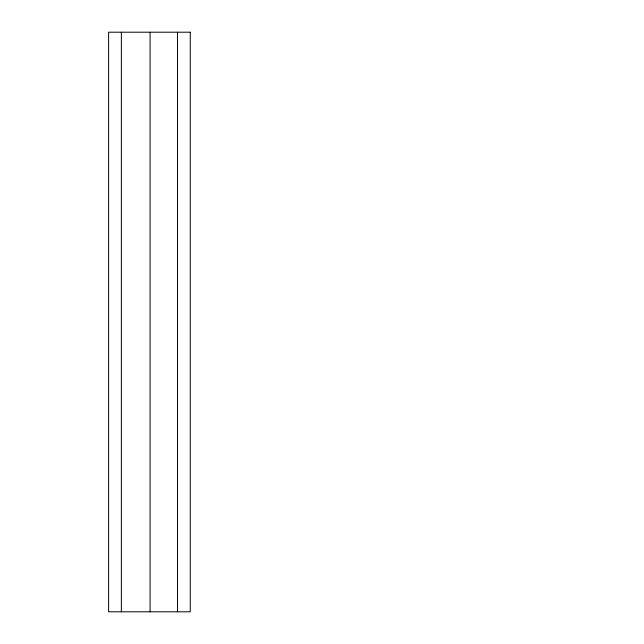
<?xml version="1.0" encoding="UTF-8"?>
<svg xmlns="http://www.w3.org/2000/svg" width="644" height="644" viewBox="0 0 644 644"><rect width="100%" height="100%" fill="white"/><g stroke="black" fill="none" stroke-linecap="round" stroke-linejoin="round"><path stroke-width="0.97" d="M177.511 32.2L177.511 611.8M150.084 32.2L150.084 611.8M121.362 32.2L121.362 611.8M190.262 32.2L108.603 32.2L108.603 611.8L190.262 611.8L190.27 32.2"/></g></svg>
